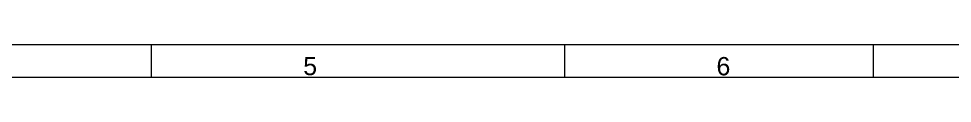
# Model space of a CAD drawing. Extents: x -1094 to 5067, y -562 to 305.
# Drawn here: x 68.9 to 425.3, y 292.2 to 304.7 of the extents above; entities that cross this region are included whole.
import ezdxf

# ---------------------------------------------------------------- set-up
doc = ezdxf.new("R2010")
doc.units = 0
doc.header["$LTSCALE"] = 1.21
doc.header["$MEASUREMENT"] = 0
doc.layers.add('1', color=7, linetype='CONTINUOUS')
doc.styles.add('Arial', font='arial.ttf')

msp = doc.modelspace()

# ---------------------------------------------------------------- linework, layer by layer
at = {"layer": '1', "color": 7, "linetype": 'Continuous', "lineweight": 18}
for p, q in [((-366.459, 304.727), (605.562, 304.727)), ((119.551, 292.322), (119.551, 304.625)), ((277.311, 292.202), (277.311, 304.505)), ((395.17, 292.322), (395.17, 304.625)), ((-354.054, 292.322), (593.156, 292.322))]:
    msp.add_line(p, q, dxfattribs=at)

# ---------------------------------------------------------------- texts
at = {"layer": '1', "color": 7, "linetype": 'Continuous', "lineweight": 13, "char_height": 6.9395, "attachment_point": 7, "line_spacing_factor": 1.047437, "style": 'Arial'}
for s, insert in [('\\W0.9779;5', (177.493, 292.984)), ('\\W0.9764;6', (335.247, 292.922))]:
    msp.add_mtext(s, dxfattribs=dict(at, insert=insert))

doc.saveas('drawing.dxf')
